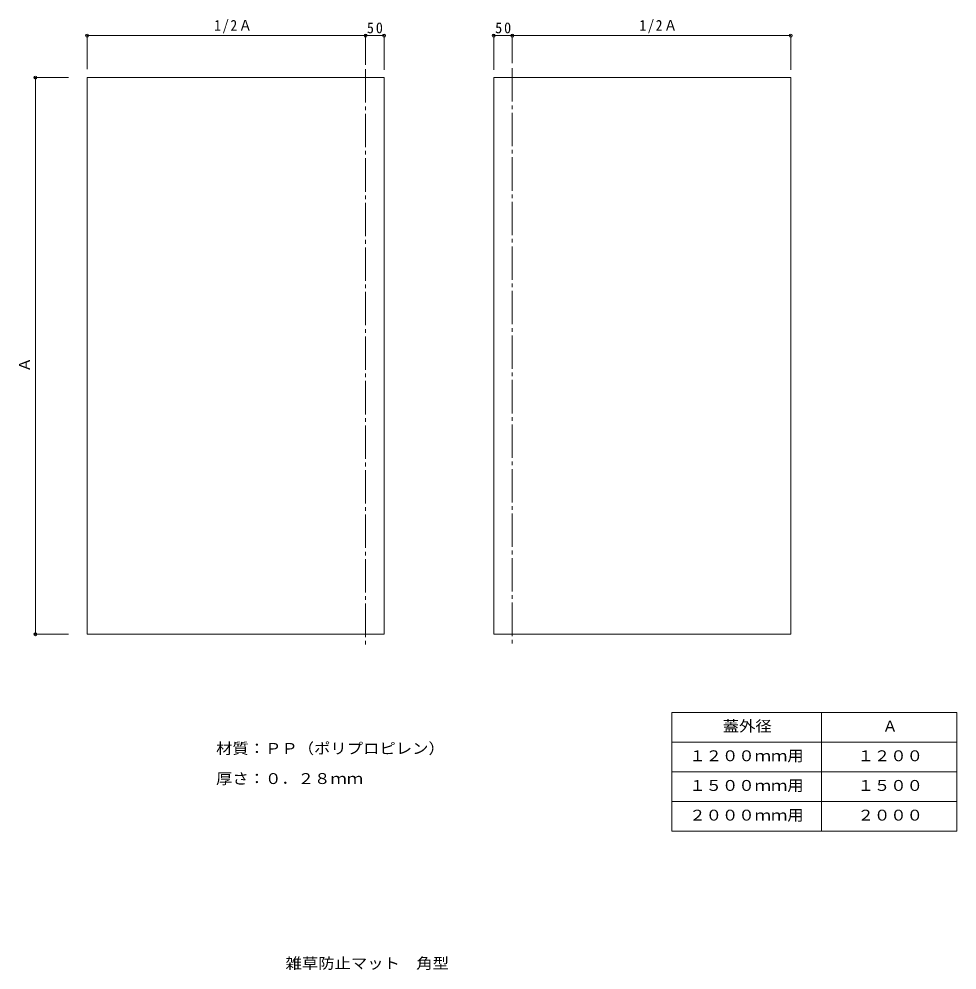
# Model space of a CAD drawing. Units: millimetres at full size, sheet at 1:10. Extents: x -1237 to 1289, y -1351 to 1212.
import ezdxf
from ezdxf.enums import TextEntityAlignment as Align

# ---------------------------------------------------------------- set-up
doc = ezdxf.new("R2010")
doc.units = ezdxf.units.MM
doc.header["$LTSCALE"] = 10
doc.header["$PDMODE"] = 32
doc.header["$PDSIZE"] = 8
doc.linetypes.add('CHAIN2', pattern=[12, 9, -1, 1, -1])
for name, color, linetype, lineweight in [('0-3_受枠', 4, 'Continuous', 9), ('0-4_寸法', 7, 'Continuous', 9), ('0-5_仕様文', 2, 'Continuous', 9)]:
    doc.layers.add(name, color=color, linetype=linetype, lineweight=lineweight)
doc.layers.add('F-5', color=2, linetype='Continuous')
doc.styles.add('ＭＳ ゴシック', font='')
doc.styles.get('ＭＳ ゴシック').set_extended_font_data('MS Gothic')

msp = doc.modelspace()

# ---------------------------------------------------------------- linework, layer by layer
at = {"layer": '0-3_受枠', "linetype": 'CHAIN2'}
for p, q in [((-303.79, 1076.29), (-303.79, -480.24)), ((91.62, 1079.09), (91.62, -475.9))]:
    msp.add_line(p, q, dxfattribs=at)
at = {"layer": '0-3_受枠'}
for p, q in [((-1053.79, 1053.79), (-1053.79, -446.21)), ((-253.79, 1053.79), (-1053.79, 1053.79)), ((-253.79, 1053.79), (-253.79, -446.21)), ((41.62, 1053.79), (841.62, 1053.79)), ((41.62, 1053.79), (41.62, -446.21)), ((841.62, 1053.79), (841.62, -446.21)), ((-1053.79, -446.21), (-253.79, -446.21)), ((841.62, -446.21), (41.62, -446.21))]:
    msp.add_line(p, q, dxfattribs=at)
at = {"layer": '0-4_寸法'}
for p, q in [((-303.79, 1166.86), (-1053.79, 1166.86)), ((-1053.79, 1166.86), (-1053.79, 1076.56)), ((-303.79, 1169.86), (-303.79, 1087.93)), ((-303.79, 1166.86), (-253.79, 1166.86)), ((-253.79, 1169.86), (-253.79, 1074.33)), ((41.62, 1169.86), (41.62, 1074.33)), ((91.62, 1166.86), (41.62, 1166.86)), ((91.62, 1169.86), (91.62, 1092.57)), ((91.62, 1166.86), (841.62, 1166.86)), ((841.62, 1166.86), (841.62, 1074.45)), ((-1195.92, 1053.79), (-1104.25, 1053.79)), ((-1192.92, -446.21), (-1192.92, 1053.79)), ((-1195.92, -446.21), (-1104.25, -446.21))]:
    msp.add_line(p, q, dxfattribs=at)
for p in [(-1053.79, 1166.86), (-303.79, 1166.86), (-253.79, 1166.86), (41.62, 1166.86), (91.62, 1166.86), (841.62, 1166.86), (-1192.92, 1053.79), (-1192.92, -446.21)]:
    msp.add_point(p, dxfattribs=at)
at = {"layer": '0-5_仕様文', "color": 7}
for p, q in [((520.83, -657.04), (520.83, -977.04)), ((520.83, -657.04), (1289.31, -657.04)), ((924.33, -657.04), (924.33, -977.04)), ((1289.31, -977.04), (1289.31, -657.04)), ((520.83, -737.04), (1289.31, -737.04)), ((520.83, -817.04), (1289.31, -817.04)), ((520.83, -897.04), (1289.31, -897.04)), ((520.83, -977.04), (1289.31, -977.04))]:
    msp.add_line(p, q, dxfattribs=at)

# ---------------------------------------------------------------- texts
at = {"layer": '0-4_寸法', "color": 2, "style": 'ＭＳ ゴシック'}
msp.add_text('Ａ', height=29.33, rotation=90, dxfattribs=at).set_placement((-1198.92, 260.04), align=Align.BOTTOM_LEFT)
at = {"layer": '0-4_寸法', "color": 2, "char_height": 29.33, "attachment_point": 7, "style": 'ＭＳ ゴシック'}
for s, insert in [('\\T1.22;\\W0.9;1/2Ａ', (-711.29, 1172.86)), ('\\T1.22;\\W0.9;1/2Ａ', (434.12, 1172.86)), ('\\T1.27;\\W0.95;50', (-300.04, 1172.86)), ('\\T1.27;\\W0.95;50', (45.37, 1172.86))]:
    msp.add_mtext(s, dxfattribs=dict(at, insert=insert))
at = {"layer": '0-5_仕様文', "style": 'ＭＳ ゴシック', "width": 1.1}
for s, p in [('蓋外径', (658.35, -717.04)), ('材質：ＰＰ（ポリプロピレン）', (-706.4, -777.27)), ('１２００ｍｍ用', (568.35, -797.04)), ('１２００', (1021.62, -797.04)), ('厚さ：０．２８ｍｍ', (-706.4, -858.48)), ('１５００ｍｍ用', (568.35, -877.04)), ('１５００', (1021.62, -877.04)), ('２０００ｍｍ用', (568.35, -957.04)), ('２０００', (1021.62, -957.04))]:
    msp.add_text(s, height=29.33, dxfattribs=at).set_placement(p, align=Align.BOTTOM_LEFT)
at = {"layer": '0-5_仕様文', "style": 'ＭＳ ゴシック'}
msp.add_text('Ａ', height=29.33, dxfattribs=at).set_placement((1089.12, -717.04), align=Align.BOTTOM_LEFT)
at = {"layer": 'F-5', "style": 'ＭＳ ゴシック', "width": 1.1}
msp.add_text('雑草防止マット\u3000角型', height=29.33, dxfattribs=at).set_placement((-519.24, -1356.21), align=Align.BOTTOM_LEFT)

doc.saveas('drawing.dxf')
